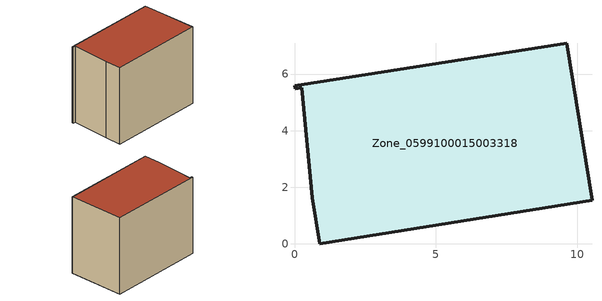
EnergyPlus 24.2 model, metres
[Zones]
Zone_0599100015003318
 floor ground (C_G): 0.64,1.62 0.26,5.51 0.02,5.48 0,5.59 9.64,7.09 10.53,1.54 0.9,0 z0.91
 wall outside (C_F): 9.64,7.09 0,5.59 0.02,5.48 0.26,5.51 0.64,1.62 0.9,0 10.53,1.54 9.64,7.09 z0.91:8.77
 roof outside (C_R): 0.26,5.51 0.64,1.62 0.9,0 10.53,1.54 9.64,7.09 0,5.59 0.02,5.48 z8.77
[BUILDING]
Pand.0599100015003318: North Axis=0; Terrain=City; Loads Convergence Tolerance Value=0.04; Temperature Convergence Tolerance Value=0.4; Solar Distribution=FullExterior; Maximum Number of Warmup Days=25; Minimum Number of Warmup Days=1
[Site:Location]
Rotterdam.The.Hague.AP_ZH_NLD Design_Conditions: Latitude=51.96; Longitude=4.45; Time Zone=1; Elevation=-4.5
[SITE:GROUNDTEMPERATURE:BUILDINGSURFACE]
18, 18, 18, 18, 18, 18, 18, 18, 18, 18, 18, 18
[MATERIAL] Thermal Absorptance=0.9; Solar Absorptance=0.7; Visible Absorptance=0.7
Name | Roughness | Thickness | Conductivity | Density | Specific Heat
G.TI.1975-1991 | MediumSmooth | 0.15 | 0.288461 | 540 | 1210
F.TI.1975-1991 | Rough | 0.3 | 0.230769 | 1920 | 840
R.TI.1975-1991 | MediumRough | 0.2 | 0.153846 | 1500 | 1000
[CONSTRUCTION]
C_G: G.TI.1975-1991
C_F: F.TI.1975-1991
C_R: R.TI.1975-1991
[ZONE]
Zone_0599100015003318: Type=1; Multiplier=1; Ceiling Height=Autocalculate; Volume=Autocalculate; Floor Area=autocalculate; Part of Total Floor Area=Yes
[ZONEINFILTRATION:DESIGNFLOWRATE]
Infil_Zone_0599100015003318: Zone or ZoneList or Space or SpaceList=Zone_0599100015003318; Schedule=AlwaysOn; Design Flow Rate Calculation Method=Flow/Area; Flow Rate per Floor Area=0.003; Constant Term Coefficient=1; Temperature Term Coefficient=0; Velocity Term Coefficient=0; Velocity Squared Term Coefficient=0
[HVACTEMPLATE:ZONE:IDEALLOADSAIRSYSTEM]
Zone_0599100015003318: Maximum Heating Supply Air Temperature=50; Minimum Cooling Supply Air Temperature=13; Maximum Heating Supply Air Humidity Ratio=0.0156; Minimum Cooling Supply Air Humidity Ratio=0.0077; Heating Limit=NoLimit; Cooling Limit=NoLimit; Dehumidification Control Type=ConstantSensibleHeatRatio; Cooling Sensible Heat Ratio=0.7; Dehumidification Setpoint=60; Humidification Control Type=None; Humidification Setpoint=30; Outdoor Air Method=None; Outdoor Air Flow Rate per Person=0.00944; Outdoor Air Flow Rate per Zone Floor Area=0; Outdoor Air Flow Rate per Zone=0; Demand Controlled Ventilation Type=None; Outdoor Air Economizer Type=NoEconomizer; Heat Recovery Type=None; Sensible Heat Recovery Effectiveness=0.7; Latent Heat Recovery Effectiveness=0.65
[ZONECONTROL:THERMOSTAT]
ThermostatControl_Zone_0599100015003318: Zone or ZoneList=Zone_0599100015003318; Control Type Schedule=DualSetpointControlType; Control 1=Thermostat_Zone_0599100015003318; Temperature Difference Between Cutout And Setpoint=0
[THERMOSTATSETPOINT:DUALSETPOINT]
Thermostat_Zone_0599100015003318: Heating Setpoint Temperature Schedule=HeatingSetpoint_Zone_0599100015003318; Cooling Setpoint Temperature Schedule=CoolingSetpoint_Zone_0599100015003318
[SCHEDULE:COMPACT]
HeatingSetpoint_Zone_0599100015003318: Through: 12/31, For: AllDays, Until: 24:00, 21
CoolingSetpoint_Zone_0599100015003318: Through: 12/31, For: AllDays, Until: 24:00, 24
DualSetpointControlType: Through: 12/31, For: AllDays, Until: 24:00, 4
AlwaysOn: Through: 12/31, For: AllDays, Until: 24:00, 1
